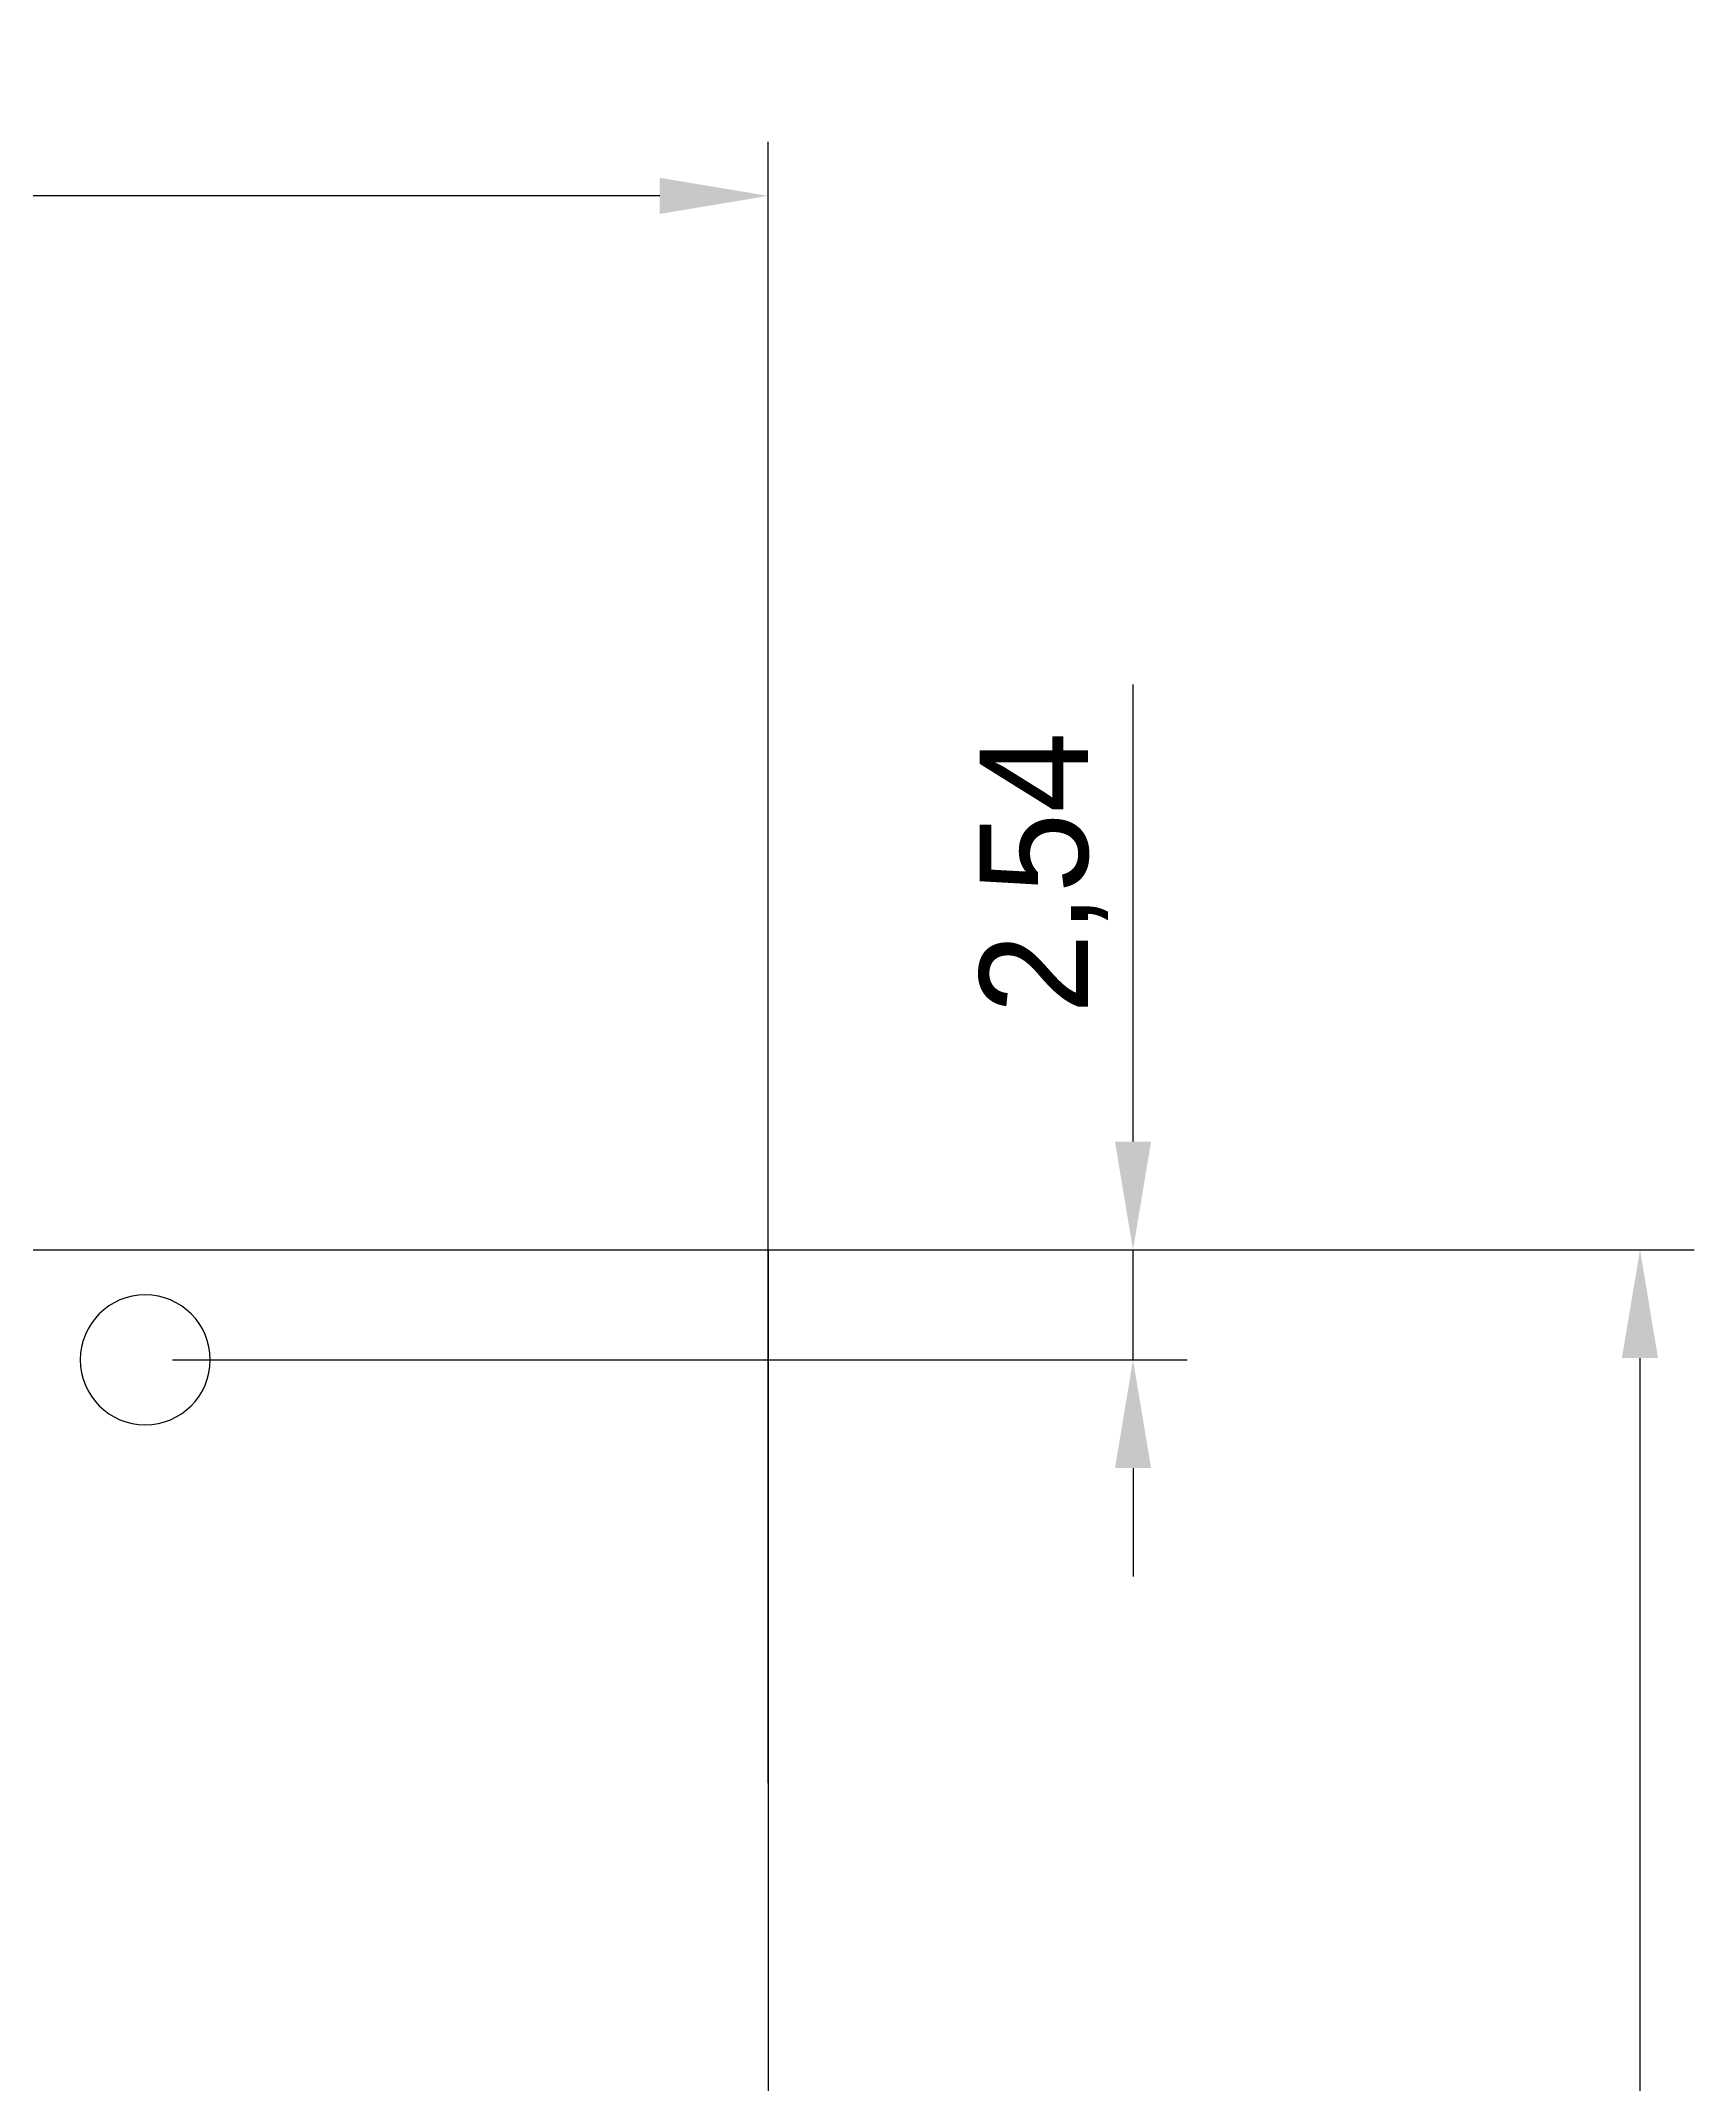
# Model space of a CAD drawing. Extents: x 1149 to 2391, y 365 to 532.
# Drawn here: x 1683.07 to 1721.23, y 485.13 to 532.28 of the extents above; entities that cross this region are included whole.
import ezdxf

# ---------------------------------------------------------------- set-up
doc = ezdxf.new("R2010")
doc.units = 0
doc.layers.get('0').update_dxf_attribs({"linetype": 'CONTINUOUS'})
doc.layers.get('DEFPOINTS').update_dxf_attribs({"linetype": 'CONTINUOUS'})
doc.dimstyles.get("Standard").update_dxf_attribs({"dimtxt": 0.18, "dimasz": 0.18, "dimexe": 0.18, "dimexo": 0.0625, "dimgap": 0.09, "dimtad": 0, "dimtih": 1, "dimtoh": 1, "dimzin": 0, "dimcen": 0.09, "dimazin": 3, "dimtfac": 1, "dimtofl": 0, "dimtmove": 0, "dimatfit": 3})

# ---------------------------------------------------------------- blocks, each defined once
blk = doc.blocks.new('*U30')
for start, end in [(0, 180), (180, 0)]:
    blk.add_arc((1685.48, 501.829), 1.5, start, end)
blk = doc.blocks.new('*U36')
for start, end in [(0, 180), (180, 0)]:
    blk.add_arc((1685.48, 501.829), 1.5, start, end)
blk = doc.blocks.new('*U3')
at = {"color": 0}
blk.add_text('53,34', height=2.5, rotation=90, dxfattribs=at).set_placement((1718.94, 473.213))
blk = doc.blocks.new('*D2')
at = {"color": 0}
for p, q in [((1700.481, 504.369), (1721.232, 504.369)), ((1719.982, 453.529), (1719.982, 501.869)), ((1700.481, 451.029), (1721.232, 451.029))]:
    blk.add_line(p, q, dxfattribs=at)
for points in [[(1719.565, 501.869), (1720.398, 501.869), (1719.982, 504.369)], [(1719.565, 453.529), (1720.398, 453.529), (1719.982, 451.029)]]:
    blk.add_solid(points, dxfattribs=at)
at = {"layer": 'DEFPOINTS', "color": 0}
for p in [(1699.856, 504.369), (1719.982, 504.369), (1699.856, 451.029)]:
    blk.add_point(p, dxfattribs=at)
blk.add_blockref('*U3', (0, 0))
blk = doc.blocks.new('*U5')
at = {"color": 0}
blk.add_text('101,77', height=2.5, dxfattribs=at).set_placement((1643.542, 529.746))
blk = doc.blocks.new('*D4')
at = {"color": 0}
for p, q in [((1598.09, 487.174), (1598.09, 529.954)), ((1699.856, 497.196), (1699.856, 529.954)), ((1697.356, 528.704), (1600.59, 528.704))]:
    blk.add_line(p, q, dxfattribs=at)
for points in [[(1600.59, 529.121), (1600.59, 528.287), (1598.09, 528.704)], [(1697.356, 529.121), (1697.356, 528.287), (1699.856, 528.704)]]:
    blk.add_solid(points, dxfattribs=at)
at = {"layer": 'DEFPOINTS', "color": 0}
for p in [(1598.09, 528.704), (1699.856, 496.571), (1598.09, 486.549)]:
    blk.add_point(p, dxfattribs=at)
blk.add_blockref('*U5', (0, 0))
blk = doc.blocks.new('*U13')
at = {"color": 0}
blk.add_text('2,54', height=2.5, rotation=90, dxfattribs=at).set_placement((1707.238, 509.814))
blk = doc.blocks.new('*D12')
at = {"color": 0}
for p, q in [((1708.28, 506.869), (1708.28, 517.425)), ((1685.83, 504.369), (1709.53, 504.369)), ((1708.28, 501.829), (1708.28, 504.369)), ((1686.105, 501.829), (1709.53, 501.829)), ((1708.28, 499.329), (1708.28, 496.829))]:
    blk.add_line(p, q, dxfattribs=at)
for points in [[(1707.863, 506.869), (1708.696, 506.869), (1708.28, 504.369)], [(1707.863, 499.329), (1708.696, 499.329), (1708.28, 501.829)]]:
    blk.add_solid(points, dxfattribs=at)
at = {"layer": 'DEFPOINTS', "color": 0}
for p in [(1685.205, 504.369), (1708.28, 504.369), (1685.48, 501.829)]:
    blk.add_point(p, dxfattribs=at)
blk.add_blockref('*U13', (0, 0))

msp = doc.modelspace()

# ---------------------------------------------------------------- linework, layer by layer
for points in [[(1682.572, 504.369), (1684.352, 504.369), (1686.059, 504.369), (1686.884, 504.369), (1687.689, 504.369), (1688.473, 504.369), (1689.237, 504.369), (1689.979, 504.369), (1690.699, 504.369), (1691.396, 504.369), (1692.07, 504.369), (1692.72, 504.369), (1693.345, 504.369), (1693.946, 504.369), (1694.521, 504.369), (1695.07, 504.369), (1695.592, 504.369), (1696.087, 504.369), (1696.554, 504.369), (1696.993, 504.369), (1697.403, 504.369), (1697.783, 504.369), (1698.133, 504.369), (1698.453, 504.369), (1698.741, 504.369), (1698.998, 504.369), (1699.222, 504.369), (1699.413, 504.369), (1699.571, 504.369), (1699.695, 504.369), (1699.784, 504.369), (1699.838, 504.369), (1699.856, 504.369), (1699.856, 504.228), (1699.856, 503.854), (1699.856, 502.718), (1699.856, 501.583), (1699.856, 501.209), (1699.856, 501.067)], [(1699.856, 492.051), (1699.856, 501.067), (1699.856, 492.075), (1699.856, 492.061), (1699.856, 492.018), (1699.856, 491.948), (1699.856, 491.852), (1699.856, 491.729), (1699.856, 491.583), (1699.856, 491.412), (1699.856, 491.219), (1699.856, 491.004), (1699.856, 490.767), (1699.856, 490.511), (1699.856, 490.235), (1699.856, 489.942), (1699.856, 489.631), (1699.856, 488.96), (1699.856, 488.231), (1699.856, 487.451), (1699.856, 486.627), (1699.856, 485.767), (1699.856, 484.877)]]:
    msp.add_lwpolyline(points)

# ---------------------------------------------------------------- block references
for name in ['*U30', '*U36']:
    msp.add_blockref(name, (0, 0))

# ---------------------------------------------------------------- dimensions: what is measured, and where the dimension line sits
dim = msp.add_linear_dim(base=(1598.09, 528.704), p1=(1699.856, 496.571), p2=(1598.09, 486.549), dimstyle='Standard')
dim.commit()
dim.dimension.update_dxf_attribs({"geometry": '*D4', "text_midpoint": (1648.973, 530.787)})
for base, p1, p2, picture, middle in [((1708.28, 504.369), (1685.48, 501.829), (1685.205, 504.369), '*D12', (1706.196, 513.397)), ((1719.982, 504.369), (1699.856, 451.029), (1699.856, 504.369), '*D2', (1717.898, 477.699))]:
    dim = msp.add_linear_dim(base=base, p1=p1, p2=p2, angle=90, dimstyle='Standard')
    dim.commit()
    dim.dimension.update_dxf_attribs({"geometry": picture, "text_midpoint": middle})

doc.saveas('drawing.dxf')
